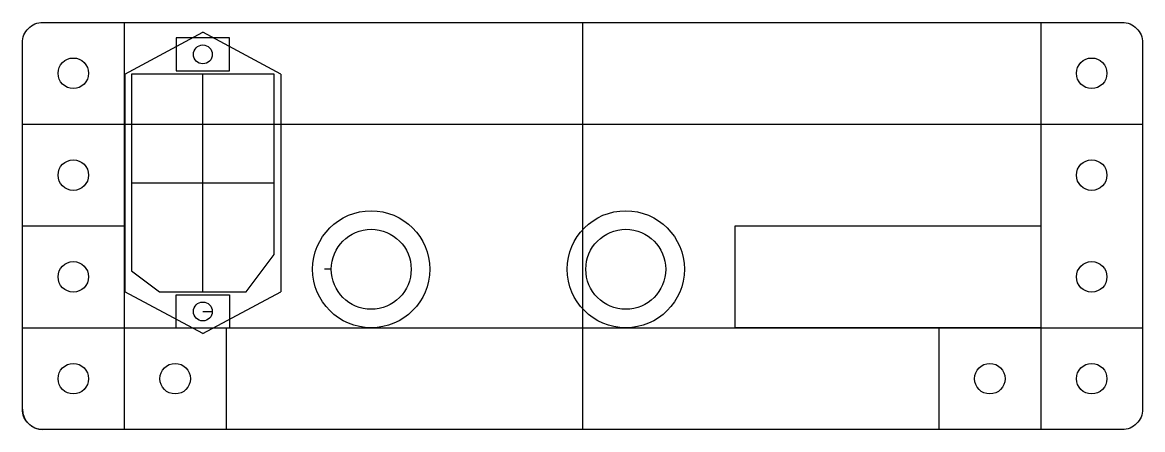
# Model space of a CAD drawing. Header units: millimetres. Extents: x 18 to 238, y -76 to 4.
import ezdxf

# ---------------------------------------------------------------- set-up
doc = ezdxf.new("R2010")
doc.units = ezdxf.units.MM
doc.layers.get('0').update_dxf_attribs({"linetype": 'CONTINUOUS'})

msp = doc.modelspace()

# ---------------------------------------------------------------- linework, layer by layer
for p, q in [((37.66, 4.47), (37.66, -75.53)), ((127.66, 4.47), (127.66, -75.53)), ((217.66, 4.47), (217.66, -75.53)), ((37.8, -5.67), (53.1, 2.53)), ((68.4, -5.67), (53.1, 2.53)), ((37.8, -5.67), (37.8, -48.47)), ((53.1, -48.47), (53.1, -5.67)), ((68.4, -5.67), (68.4, -48.47)), ((17.66, -15.53), (237.5, -15.53)), ((39.1, -27.07), (67.1, -27.07)), ((17.66, -71.53), (17.66, -35.53)), ((17.66, -35.53), (37.66, -35.53)), ((78.31, -44.03), (77, -44.03)), ((53.1, -56.67), (37.8, -48.47)), ((53.1, -56.67), (68.4, -48.47)), ((53.1, -52.32), (54.95, -52.32)), ((17.66, -55.53), (237.66, -55.53)), ((57.66, -55.53), (57.66, -75.53)), ((197.66, -55.53), (197.66, -75.53)), ((57.66, -75.53), (21.66, -75.53))]:
    msp.add_line(p, q)
msp.add_lwpolyline([(21.66, 4.47), (233.66, 4.47, -0.414214), (237.66, 0.47), (237.66, -71.53, -0.414214), (233.66, -75.53), (21.66, -75.53, -0.414214), (17.66, -71.53), (17.66, 0.47, -0.414214)], format="xyb", close=True)
for points in [[(47.85, -5.07), (58.35, -5.07), (58.35, 1.43), (47.85, 1.43)], [(39.1, -5.67), (39.1, -44.34), (44.6, -48.47), (61.6, -48.47), (67.1, -41.15), (67.1, -5.67)], [(157.66, -35.53), (217.66, -35.53), (217.66, -55.53), (157.66, -55.53)], [(47.85, -49.07), (58.35, -49.07), (58.35, -55.57), (47.85, -55.57)]]:
    msp.add_lwpolyline(points, close=True)
for centre, radius in [((53.1, -1.82), 1.85), ((27.66, -5.53), 3), ((227.66, -5.53), 3), ((27.66, -25.53), 3), ((227.66, -25.53), 3), ((86.16, -44.03), 11.5), ((136.16, -44.03), 11.5), ((86.16, -44.03), 7.85), ((136.16, -44.03), 7.85), ((27.66, -45.53), 3), ((227.66, -45.53), 3), ((53.1, -52.32), 1.85), ((27.66, -65.53), 3), ((47.66, -65.53), 3), ((207.66, -65.53), 3), ((227.66, -65.53), 3)]:
    msp.add_circle(centre, radius)
msp.add_arc((21.66, -71.53), 4, 180, 270)

doc.saveas('drawing.dxf')
